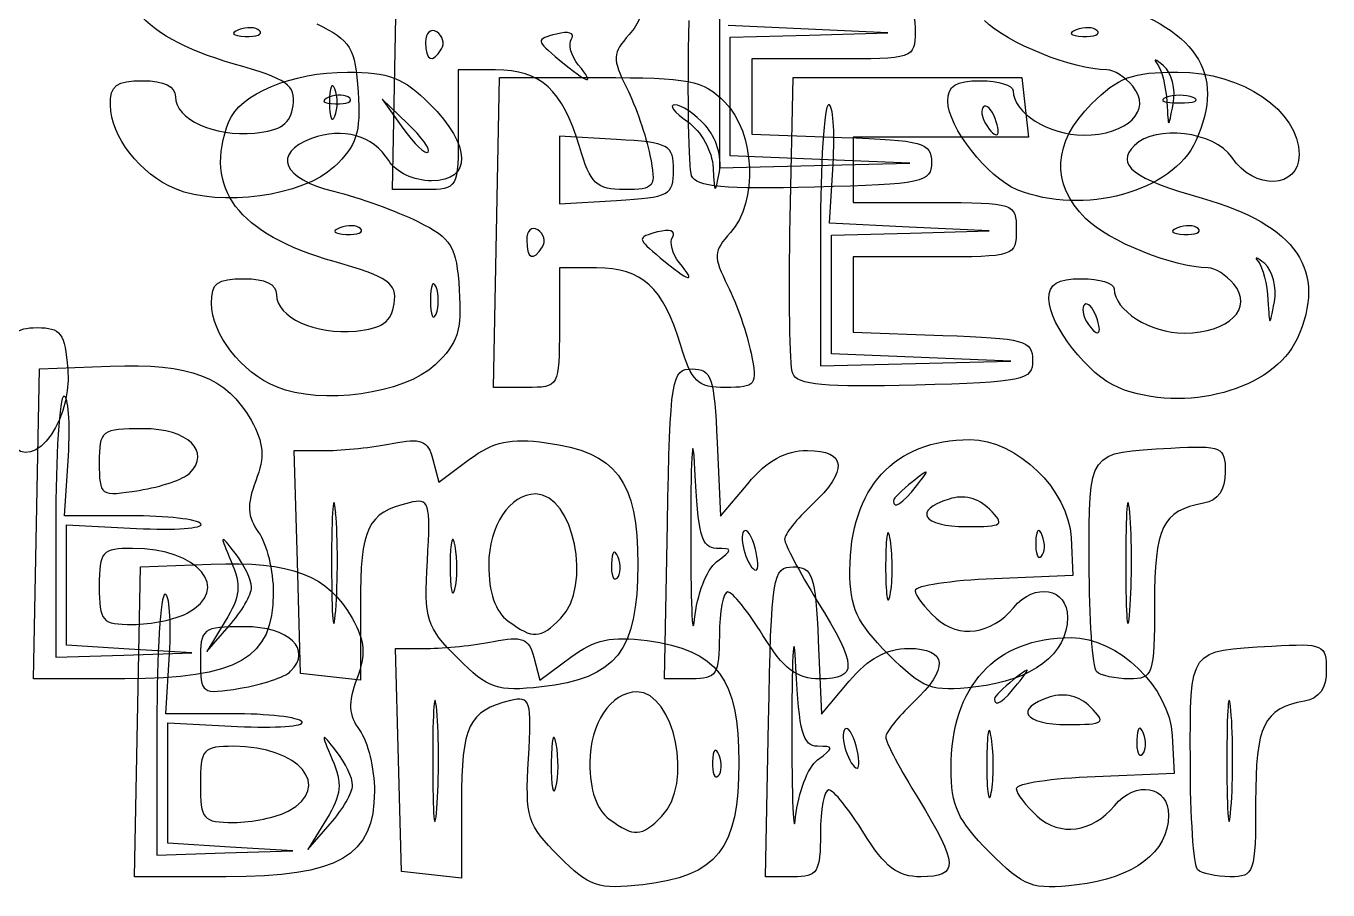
# Model space of a CAD drawing. Extents: x 0.12 to 3.39, y 0.54 to 2.4.
# Drawn here: x 2.4002 to 2.7992, y 1.8773 to 2.1421 of the extents above; entities that cross this region are included whole.
import ezdxf

# ---------------------------------------------------------------- set-up
doc = ezdxf.new("R2010")
doc.units = 0
doc.layers.get('0').update_dxf_attribs({"linetype": 'CONTINUOUS'})

msp = doc.modelspace()

# ---------------------------------------------------------------- linework, layer by layer
at = {"color": 7}
for p, q in [((2.513419, 2.13953), (2.514343, 2.18703)), ((2.639877, 2.141178), (2.615411, 2.142334)), ((2.471774, 2.140711), (2.471774, 2.140711)), ((2.512494, 2.09203), (2.513418, 2.13953)), ((2.513418, 2.13953), (2.513419, 2.13953)), ((2.612677, 2.138697), (2.612677, 2.098697)), ((2.61601, 2.138697), (2.640177, 2.139359)), ((2.61601, 2.120498), (2.61601, 2.138697)), ((2.664343, 2.140021), (2.639877, 2.141178)), ((2.640177, 2.139359), (2.664343, 2.140021)), ((2.728441, 2.140711), (2.728441, 2.140711)), ((2.527534, 2.135133), (2.527534, 2.135133)), ((2.569465, 2.130218), (2.569465, 2.130218)), ((2.647676, 2.13203), (2.622676, 2.13203)), ((2.622676, 2.13203), (2.622676, 2.120498)), ((2.544105, 2.128697), (2.532677, 2.128697)), ((2.532677, 2.128697), (2.532677, 2.110364)), ((2.544395, 2.078851), (2.545319, 2.126351)), ((2.545319, 2.126351), (2.576068, 2.126351)), ((2.634382, 2.083194), (2.63532, 2.126351)), ((2.63532, 2.126351), (2.670319, 2.126351)), ((2.670319, 2.126351), (2.705319, 2.126351)), ((2.705319, 2.126351), (2.706374, 2.117185)), ((2.748798, 2.129981), (2.748798, 2.129981)), ((2.494884, 2.122864), (2.494884, 2.122864)), ((2.499417, 2.120032), (2.499417, 2.120032)), ((2.517154, 2.112277), (2.509359, 2.119685)), ((2.509359, 2.119685), (2.515673, 2.110845)), ((2.61601, 2.1023), (2.61601, 2.120498)), ((2.622676, 2.120498), (2.622676, 2.108967)), ((2.75782, 2.120226), (2.75782, 2.120226)), ((2.706374, 2.117185), (2.707428, 2.108018)), ((2.517154, 2.112277), (2.517154, 2.112277)), ((2.608404, 2.111626), (2.608404, 2.111626)), ((2.697161, 2.113841), (2.69716, 2.113841)), ((2.581153, 2.107359), (2.563653, 2.108367)), ((2.563653, 2.108367), (2.563653, 2.098018)), ((2.622676, 2.108967), (2.650176, 2.107999)), ((2.68054, 2.108018), (2.653652, 2.108018)), ((2.653652, 2.108018), (2.653652, 2.098018)), ((2.707428, 2.108018), (2.68054, 2.108018)), ((2.64351, 2.101177), (2.61601, 2.1023)), ((2.612677, 2.098697), (2.641843, 2.099376)), ((2.641843, 2.099376), (2.67101, 2.100055)), ((2.67101, 2.100055), (2.64351, 2.101178)), ((2.64351, 2.101178), (2.64351, 2.101177)), ((2.646387, 2.081656), (2.64752, 2.099841)), ((2.563653, 2.098018), (2.563653, 2.08767)), ((2.598653, 2.098018), (2.598653, 2.098018)), ((2.604177, 2.09626), (2.604178, 2.09626)), ((2.653652, 2.098018), (2.653652, 2.088018)), ((2.44601, 2.092209), (2.44601, 2.092209)), ((2.522585, 2.09203), (2.512494, 2.09203)), ((2.70397, 2.091965), (2.70397, 2.091964)), ((2.563653, 2.08767), (2.581153, 2.088677)), ((2.653652, 2.088018), (2.678652, 2.088018)), ((2.50275, 2.080032), (2.50275, 2.080032)), ((2.54347, 2.031351), (2.544394, 2.078851)), ((2.544394, 2.078851), (2.544395, 2.078851)), ((2.670853, 2.080499), (2.646387, 2.081656)), ((2.646986, 2.078018), (2.671153, 2.07868)), ((2.69532, 2.079343), (2.670853, 2.080499)), ((2.671153, 2.07868), (2.69532, 2.079343)), ((2.759417, 2.080032), (2.759417, 2.080032)), ((2.558511, 2.074454), (2.558511, 2.074454)), ((2.643653, 2.078018), (2.643653, 2.038018)), ((2.646986, 2.05982), (2.646986, 2.078018)), ((2.678652, 2.071351), (2.653652, 2.071351)), ((2.653652, 2.071351), (2.653652, 2.05982)), ((2.575081, 2.068018), (2.563653, 2.068018)), ((2.563653, 2.068018), (2.563653, 2.049685)), ((2.600441, 2.069539), (2.600441, 2.069539)), ((2.779774, 2.069302), (2.779774, 2.069302)), ((2.525861, 2.062185), (2.525861, 2.062185)), ((2.646986, 2.041621), (2.646986, 2.05982)), ((2.653652, 2.05982), (2.653652, 2.048288)), ((2.728137, 2.053162), (2.728137, 2.053162)), ((2.653652, 2.048288), (2.681152, 2.04732)), ((2.643653, 2.038018), (2.67282, 2.038697)), ((2.674486, 2.040498), (2.646986, 2.041621)), ((2.67282, 2.038697), (2.701986, 2.039375)), ((2.701986, 2.039375), (2.674486, 2.040498)), ((2.674486, 2.040498), (2.674486, 2.040498)), ((2.403419, 1.989531), (2.404343, 2.037031)), ((2.404343, 2.037031), (2.42601, 2.037888)), ((2.635153, 2.035581), (2.635154, 2.035581)), ((2.476986, 2.031529), (2.476986, 2.031529)), ((2.553561, 2.031351), (2.54347, 2.031351)), ((2.734947, 2.031285), (2.734947, 2.031285)), ((2.483393, 1.977863), (2.482443, 2.01203)), ((2.482443, 2.01203), (2.492143, 2.01203)), ((2.611997, 2.014458), (2.612985, 1.991885)), ((2.41206, 1.992031), (2.413202, 2.010369)), ((2.524884, 2.009309), (2.526705, 2.002345)), ((2.526705, 2.002345), (2.536142, 2.009322)), ((2.450332, 2.005019), (2.450331, 2.005019)), ((2.612985, 1.991885), (2.621461, 2.001958)), ((2.673102, 2.001197), (2.673102, 2.001197)), ((2.432171, 1.992031), (2.41206, 1.992031)), ((2.495109, 1.992965), (2.495112, 1.992965)), ((2.69543, 1.99404), (2.69543, 1.99404)), ((2.738442, 1.992965), (2.738446, 1.992965)), ((2.402493, 1.94203), (2.403418, 1.98953)), ((2.403418, 1.98953), (2.403419, 1.989531)), ((2.409343, 1.988697), (2.409343, 1.948697)), ((2.412677, 1.970815), (2.412677, 1.989266)), ((2.412677, 1.989266), (2.434036, 1.988148)), ((2.595827, 1.942031), (2.596751, 1.989531)), ((2.596751, 1.989531), (2.596752, 1.989531)), ((2.5317, 1.982825), (2.531701, 1.982825)), ((2.665068, 1.984485), (2.665069, 1.984485)), ((2.711621, 1.985989), (2.711621, 1.985989)), ((2.720433, 1.98532), (2.72101, 1.973697)), ((2.581621, 1.979322), (2.58162, 1.979322)), ((2.623608, 1.982163), (2.623608, 1.982163)), ((2.434395, 1.928851), (2.435319, 1.976351)), ((2.435319, 1.976351), (2.456986, 1.97721)), ((2.484343, 1.943697), (2.483393, 1.977863)), ((2.611819, 1.977864), (2.611817, 1.977864)), ((2.412677, 1.952363), (2.412677, 1.970815)), ((2.72101, 1.973697), (2.696844, 1.972718)), ((2.469343, 1.970096), (2.469343, 1.970096)), ((2.502677, 1.964734), (2.502677, 1.941588)), ((2.449563, 1.962148), (2.449563, 1.962148)), ((2.461285, 1.959667), (2.455614, 1.950364)), ((2.564105, 1.960602), (2.564105, 1.960602)), ((2.455614, 1.950364), (2.462479, 1.958233)), ((2.431843, 1.951161), (2.412677, 1.952363)), ((2.431843, 1.95116), (2.431843, 1.951161)), ((2.45101, 1.949957), (2.431843, 1.95116)), ((2.51437, 1.917185), (2.51342, 1.951352)), ((2.51342, 1.951352), (2.52312, 1.951352)), ((2.642974, 1.953779), (2.643961, 1.931206)), ((2.409343, 1.948697), (2.430177, 1.949327)), ((2.430177, 1.949327), (2.45101, 1.949957)), ((2.443036, 1.931351), (2.444178, 1.949689)), ((2.532542, 1.948319), (2.532542, 1.94832)), ((2.55586, 1.948631), (2.557681, 1.941666)), ((2.557681, 1.941666), (2.567119, 1.948643)), ((2.664434, 1.949608), (2.664433, 1.949607)), ((2.481308, 1.94434), (2.481308, 1.94434)), ((2.49351, 1.942642), (2.484343, 1.943697)), ((2.728232, 1.944253), (2.728232, 1.944253)), ((2.430469, 1.94203), (2.402493, 1.94203)), ((2.502677, 1.941588), (2.49351, 1.942642)), ((2.604252, 1.942031), (2.595827, 1.942031)), ((2.643961, 1.931206), (2.652437, 1.941279)), ((2.704078, 1.940518), (2.704078, 1.940518)), ((2.463148, 1.931351), (2.443036, 1.931351)), ((2.526085, 1.932285), (2.526089, 1.932285)), ((2.726406, 1.933361), (2.726406, 1.933361)), ((2.769418, 1.932285), (2.769422, 1.932285)), ((2.43347, 1.881352), (2.434394, 1.928852)), ((2.434394, 1.928852), (2.434395, 1.928851)), ((2.44032, 1.928018), (2.44032, 1.888018)), ((2.443653, 1.910136), (2.443653, 1.928587)), ((2.443653, 1.928587), (2.465012, 1.927469)), ((2.626803, 1.881351), (2.627727, 1.928851)), ((2.627727, 1.928851), (2.627728, 1.928851)), ((2.696044, 1.923806), (2.696045, 1.923806)), ((2.742597, 1.92531), (2.742597, 1.92531)), ((2.751409, 1.924641), (2.751987, 1.913018)), ((2.562677, 1.922146), (2.562677, 1.922146)), ((2.654584, 1.921484), (2.654584, 1.921484)), ((2.51532, 1.883018), (2.51437, 1.917185)), ((2.612597, 1.918643), (2.612597, 1.918643)), ((2.642795, 1.917185), (2.642793, 1.917185)), ((2.751987, 1.913018), (2.72782, 1.912039)), ((2.443653, 1.891684), (2.443653, 1.910136)), ((2.50032, 1.909417), (2.50032, 1.909417)), ((2.533653, 1.904055), (2.533653, 1.880909)), ((2.480539, 1.901469), (2.480539, 1.901469)), ((2.492261, 1.898988), (2.486591, 1.889685)), ((2.595081, 1.899923), (2.595081, 1.899923)), ((2.486591, 1.889685), (2.493455, 1.897554)), ((2.46282, 1.890481), (2.443653, 1.891684)), ((2.44032, 1.888018), (2.461153, 1.888648)), ((2.461153, 1.888648), (2.481986, 1.889279)), ((2.481986, 1.889279), (2.46282, 1.890481)), ((2.46282, 1.890481), (2.46282, 1.890481)), ((2.563518, 1.88764), (2.563518, 1.88764)), ((2.69541, 1.888928), (2.69541, 1.888928)), ((2.524486, 1.881963), (2.51532, 1.883018)), ((2.759208, 1.883574), (2.759208, 1.883574)), ((2.461445, 1.881352), (2.43347, 1.881352)), ((2.533653, 1.880909), (2.524486, 1.881963)), ((2.635228, 1.881351), (2.626803, 1.881351))]:
    msp.add_line(p, q, dxfattribs=at)
for points in [[(2.583349, 2.179513), (2.59267, 2.170183), (2.593591, 2.148916), (2.585082, 2.139513)], [(2.615177, 2.178701), (2.613802, 2.178699), (2.612677, 2.160697), (2.612677, 2.138697)], [(2.463722, 2.130587), (2.434017, 2.139067), (2.423532, 2.153009), (2.431414, 2.173548)], [(2.647676, 2.148697), (2.67212, 2.148697), (2.672676, 2.148511), (2.672676, 2.140364)], [(2.729585, 2.15003), (2.758633, 2.141879), (2.768177, 2.127751), (2.758694, 2.106938)], [(2.489343, 2.142859), (2.499792, 2.137639), (2.501113, 2.135453), (2.501997, 2.121922)], [(2.604178, 2.09626), (2.603237, 2.098711), (2.60289, 2.120137), (2.603406, 2.143873)], [(2.731435, 2.128716), (2.720924, 2.128771), (2.700914, 2.136824), (2.693918, 2.14382)], [(2.465385, 2.140975), (2.462726, 2.13991), (2.463516, 2.139121), (2.467399, 2.138961)], [(2.471774, 2.140711), (2.470666, 2.141819), (2.467791, 2.141937), (2.465385, 2.140975)], [(2.467399, 2.138961), (2.470913, 2.138816), (2.472882, 2.139604), (2.471774, 2.140711)], [(2.526064, 2.14033), (2.524201, 2.141482), (2.522677, 2.140086), (2.522677, 2.137227)], [(2.527534, 2.135133), (2.528589, 2.13684), (2.527928, 2.139179), (2.526064, 2.14033)], [(2.562765, 2.139686), (2.556371, 2.138014), (2.556396, 2.137781), (2.563594, 2.131774)], [(2.567394, 2.13824), (2.568494, 2.14002), (2.566467, 2.140654), (2.562765, 2.139686)], [(2.569465, 2.130218), (2.567249, 2.132887), (2.566317, 2.136497), (2.567394, 2.13824)], [(2.585082, 2.139513), (2.579837, 2.133718), (2.579765, 2.132208), (2.5843, 2.123118)], [(2.672676, 2.140364), (2.672676, 2.132216), (2.67212, 2.13203), (2.647676, 2.13203)], [(2.722052, 2.140975), (2.719393, 2.13991), (2.720182, 2.139121), (2.724066, 2.138961)], [(2.728441, 2.140711), (2.727333, 2.141819), (2.724458, 2.141937), (2.722052, 2.140975)], [(2.724066, 2.138961), (2.727579, 2.138816), (2.729548, 2.139604), (2.728441, 2.140711)], [(2.522677, 2.137227), (2.522677, 2.131372), (2.524677, 2.13051), (2.527534, 2.135133)], [(2.482055, 2.117709), (2.482959, 2.124064), (2.480485, 2.125801), (2.463722, 2.130587)], [(2.563594, 2.131774), (2.572574, 2.124281), (2.574905, 2.123663), (2.569465, 2.130218)], [(2.748798, 2.129981), (2.746348, 2.132051), (2.745468, 2.132309), (2.746843, 2.130554)], [(2.746843, 2.130554), (2.748218, 2.1288), (2.749548, 2.123539), (2.749797, 2.118864)], [(2.46239, 2.112869), (2.465615, 2.121271), (2.481804, 2.128018), (2.498744, 2.128018)], [(2.498744, 2.128018), (2.511345, 2.128018), (2.515948, 2.126236), (2.523909, 2.118275)], [(2.569781, 2.105215), (2.564558, 2.122651), (2.557947, 2.128697), (2.544105, 2.128697)], [(2.576068, 2.126351), (2.603534, 2.126351), (2.607619, 2.125549), (2.614326, 2.118835)], [(2.72673, 2.118275), (2.734901, 2.126446), (2.739163, 2.128018), (2.753141, 2.128018)], [(2.739343, 2.123697), (2.737061, 2.126447), (2.733502, 2.128706), (2.731435, 2.128716)], [(2.751752, 2.118291), (2.752577, 2.12265), (2.751247, 2.127911), (2.748798, 2.129981)], [(2.753141, 2.128018), (2.772894, 2.128018), (2.79032, 2.116162), (2.79032, 2.102722)], [(2.426084, 2.117864), (2.426029, 2.123992), (2.42784, 2.125364), (2.43601, 2.125364)], [(2.43601, 2.125364), (2.44257, 2.125364), (2.44601, 2.123684), (2.44601, 2.120481)], [(2.494884, 2.122864), (2.49396, 2.125156), (2.493203, 2.123281), (2.493203, 2.118697)], [(2.494884, 2.114531), (2.495809, 2.116822), (2.495809, 2.120572), (2.494884, 2.122864)], [(2.5843, 2.123118), (2.587047, 2.117612), (2.590243, 2.108364), (2.591402, 2.102568)], [(2.682677, 2.119147), (2.682677, 2.123833), (2.68514, 2.125364), (2.692677, 2.125364)], [(2.692677, 2.125364), (2.698177, 2.125364), (2.702677, 2.123971), (2.702677, 2.122269)], [(2.702677, 2.122269), (2.702677, 2.115639), (2.713672, 2.108697), (2.724173, 2.108697)], [(2.724173, 2.108697), (2.737789, 2.108697), (2.74548, 2.116303), (2.739343, 2.123697)], [(2.44601, 2.120481), (2.44601, 2.113536), (2.457821, 2.108121), (2.470331, 2.109331)], [(2.493028, 2.120295), (2.490369, 2.119231), (2.491159, 2.118441), (2.495042, 2.118281)], [(2.499417, 2.120032), (2.498309, 2.12114), (2.495434, 2.121258), (2.493028, 2.120295)], [(2.493203, 2.118697), (2.493203, 2.114114), (2.49396, 2.112239), (2.494884, 2.114531)], [(2.501997, 2.121922), (2.502817, 2.109368), (2.501567, 2.105483), (2.494605, 2.098943)], [(2.495042, 2.118281), (2.498556, 2.118136), (2.500524, 2.118924), (2.499417, 2.120032)], [(2.523909, 2.118275), (2.536747, 2.105437), (2.536996, 2.094685), (2.524455, 2.094685)], [(2.614326, 2.118835), (2.623646, 2.109504), (2.624567, 2.088237), (2.616058, 2.078834)], [(2.70397, 2.091964), (2.694849, 2.09565), (2.682677, 2.111188), (2.682677, 2.119147)], [(2.69716, 2.113841), (2.696075, 2.11667), (2.694472, 2.11827), (2.693598, 2.117396)], [(2.724894, 2.083141), (2.714153, 2.093881), (2.714805, 2.10635), (2.72673, 2.118275)], [(2.749486, 2.120226), (2.747195, 2.119301), (2.74907, 2.118544), (2.753653, 2.118544)], [(2.75782, 2.120226), (2.755528, 2.12115), (2.751778, 2.12115), (2.749486, 2.120226)], [(2.749797, 2.118864), (2.750246, 2.110451), (2.750266, 2.110445), (2.751752, 2.118291)], [(2.753653, 2.118544), (2.758236, 2.118544), (2.760111, 2.119301), (2.75782, 2.120226)], [(2.44601, 2.092209), (2.435249, 2.096665), (2.426178, 2.108344), (2.426084, 2.117864)], [(2.470331, 2.109331), (2.478403, 2.110112), (2.481265, 2.112157), (2.482055, 2.117709)], [(2.599061, 2.118018), (2.597104, 2.118018), (2.598837, 2.115683), (2.602911, 2.112829)], [(2.608404, 2.111626), (2.605223, 2.115142), (2.601018, 2.118018), (2.599061, 2.118018)], [(2.646153, 2.118023), (2.644778, 2.11802), (2.643653, 2.100018), (2.643653, 2.078018)], [(2.64752, 2.099841), (2.648143, 2.109844), (2.647527, 2.118025), (2.646153, 2.118023)], [(2.693598, 2.117396), (2.692724, 2.116523), (2.692998, 2.114208), (2.694207, 2.112252)], [(2.494698, 2.069908), (2.464993, 2.078388), (2.454509, 2.092329), (2.46239, 2.112869)], [(2.511378, 2.100896), (2.506568, 2.108598), (2.497378, 2.11121), (2.487695, 2.107628)], [(2.515673, 2.110845), (2.519145, 2.105982), (2.522653, 2.102649), (2.523468, 2.103437)], [(2.523468, 2.103437), (2.524282, 2.104225), (2.521441, 2.108203), (2.517154, 2.112277)], [(2.532677, 2.110364), (2.532677, 2.092179), (2.532599, 2.09203), (2.522585, 2.09203)], [(2.602911, 2.112829), (2.607136, 2.10987), (2.610515, 2.103782), (2.610774, 2.098662)], [(2.612708, 2.09746), (2.613566, 2.101964), (2.611755, 2.107923), (2.608404, 2.111626)], [(2.694207, 2.112252), (2.697493, 2.106934), (2.699415, 2.107967), (2.697161, 2.113841)], [(2.769671, 2.101907), (2.764445, 2.109777), (2.746284, 2.111983), (2.739832, 2.105531)], [(2.487695, 2.107628), (2.475563, 2.10314), (2.47886, 2.095299), (2.494486, 2.091475)], [(2.598653, 2.098018), (2.598653, 2.105721), (2.597329, 2.106428), (2.581153, 2.107359)], [(2.650176, 2.107999), (2.675131, 2.10712), (2.677676, 2.106414), (2.677676, 2.100364)], [(2.758694, 2.106938), (2.751564, 2.091288), (2.724186, 2.083797), (2.70397, 2.091965)], [(2.58362, 2.09203), (2.57499, 2.09203), (2.573229, 2.093708), (2.569781, 2.105215)], [(2.591402, 2.102568), (2.593389, 2.092634), (2.592943, 2.09203), (2.58362, 2.09203)], [(2.739832, 2.105531), (2.733903, 2.099601), (2.739446, 2.095275), (2.760562, 2.08935)], [(2.79032, 2.102722), (2.79032, 2.092144), (2.776515, 2.0916), (2.769671, 2.101907)], [(2.494605, 2.098943), (2.485083, 2.089997), (2.459808, 2.086495), (2.44601, 2.092209)], [(2.524455, 2.094685), (2.519092, 2.094685), (2.51364, 2.097274), (2.511378, 2.100896)], [(2.610774, 2.098662), (2.61119, 2.090413), (2.611348, 2.090315), (2.612708, 2.09746)], [(2.677676, 2.100364), (2.677676, 2.094169), (2.675138, 2.09363), (2.641782, 2.092751)], [(2.581153, 2.088677), (2.597329, 2.089609), (2.598653, 2.090315), (2.598653, 2.098018)], [(2.641782, 2.092751), (2.614219, 2.092024), (2.60549, 2.092839), (2.604177, 2.09626)], [(2.494486, 2.091475), (2.502278, 2.089569), (2.513903, 2.085386), (2.52032, 2.08218)], [(2.678652, 2.088018), (2.703097, 2.088018), (2.703652, 2.087833), (2.703652, 2.079685)], [(2.760562, 2.08935), (2.789609, 2.0812), (2.799154, 2.067071), (2.789671, 2.046258)], [(2.635154, 2.035581), (2.634213, 2.038032), (2.633866, 2.059458), (2.634382, 2.083194)], [(2.762411, 2.068037), (2.7519, 2.068089), (2.73189, 2.076144), (2.724894, 2.083141)], [(2.496361, 2.080295), (2.493702, 2.079231), (2.494492, 2.078441), (2.498375, 2.078281)], [(2.50275, 2.080032), (2.501642, 2.08114), (2.498767, 2.081258), (2.496361, 2.080295)], [(2.498375, 2.078281), (2.501889, 2.078136), (2.503858, 2.078924), (2.50275, 2.080032)], [(2.52032, 2.08218), (2.530768, 2.07696), (2.532089, 2.074774), (2.532973, 2.061243)], [(2.557041, 2.079651), (2.555177, 2.080803), (2.553653, 2.079407), (2.553653, 2.076548)], [(2.558511, 2.074454), (2.559565, 2.076161), (2.558904, 2.0785), (2.557041, 2.079651)], [(2.593741, 2.079007), (2.587348, 2.077335), (2.587372, 2.077102), (2.59457, 2.071095)], [(2.598371, 2.077561), (2.599471, 2.079341), (2.597443, 2.079975), (2.593741, 2.079007)], [(2.616058, 2.078834), (2.610814, 2.07304), (2.610742, 2.071529), (2.615276, 2.062439)], [(2.703652, 2.079685), (2.703652, 2.071537), (2.703097, 2.071351), (2.678652, 2.071351)], [(2.753028, 2.080295), (2.750369, 2.079231), (2.751159, 2.078441), (2.755042, 2.078281)], [(2.759417, 2.080032), (2.758309, 2.08114), (2.755434, 2.081258), (2.753028, 2.080295)], [(2.755042, 2.078281), (2.758556, 2.078136), (2.760524, 2.078924), (2.759417, 2.080032)], [(2.553653, 2.076548), (2.553653, 2.070693), (2.555653, 2.069831), (2.558511, 2.074454)], [(2.600441, 2.069539), (2.598225, 2.072208), (2.597294, 2.075819), (2.598371, 2.077561)], [(2.59457, 2.071095), (2.60355, 2.063602), (2.605881, 2.062984), (2.600441, 2.069539)], [(2.779774, 2.069302), (2.777324, 2.071372), (2.776445, 2.07163), (2.77782, 2.069875)], [(2.513031, 2.05703), (2.513936, 2.063385), (2.511462, 2.065122), (2.494698, 2.069908)], [(2.600757, 2.044536), (2.595534, 2.061972), (2.588923, 2.068018), (2.575081, 2.068018)], [(2.77032, 2.063018), (2.768037, 2.065768), (2.764479, 2.068026), (2.762411, 2.068037)], [(2.77782, 2.069875), (2.779195, 2.06812), (2.780524, 2.06286), (2.780774, 2.058185)], [(2.782728, 2.057611), (2.783553, 2.061971), (2.782223, 2.067232), (2.779774, 2.069302)], [(2.45706, 2.057185), (2.457005, 2.063312), (2.458816, 2.064685), (2.466986, 2.064685)], [(2.466986, 2.064685), (2.473546, 2.064685), (2.476986, 2.063005), (2.476986, 2.059802)], [(2.525861, 2.062185), (2.524936, 2.064476), (2.524179, 2.062601), (2.524179, 2.058018)], [(2.615276, 2.062439), (2.618023, 2.056933), (2.621219, 2.047685), (2.622378, 2.04189)], [(2.713653, 2.058468), (2.713653, 2.063153), (2.716116, 2.064685), (2.723653, 2.064685)], [(2.723653, 2.064685), (2.729153, 2.064685), (2.733653, 2.063292), (2.733653, 2.06159)], [(2.75515, 2.048018), (2.768765, 2.048018), (2.776456, 2.055624), (2.77032, 2.063018)], [(2.476986, 2.059802), (2.476986, 2.052857), (2.488797, 2.047442), (2.501307, 2.048652)], [(2.532973, 2.061243), (2.533793, 2.048689), (2.532543, 2.044804), (2.525582, 2.038264)], [(2.525861, 2.053851), (2.526785, 2.056143), (2.526785, 2.059893), (2.525861, 2.062185)], [(2.734947, 2.031285), (2.725825, 2.03497), (2.713653, 2.050509), (2.713653, 2.058468)], [(2.733653, 2.06159), (2.733653, 2.05496), (2.744648, 2.048018), (2.75515, 2.048018)], [(2.476986, 2.031529), (2.466225, 2.035986), (2.457154, 2.047665), (2.45706, 2.057185)], [(2.501307, 2.048652), (2.509379, 2.049433), (2.512241, 2.051478), (2.513031, 2.05703)], [(2.524179, 2.058018), (2.524179, 2.053435), (2.524936, 2.05156), (2.525861, 2.053851)], [(2.724574, 2.056717), (2.723701, 2.055843), (2.723974, 2.053529), (2.725183, 2.051573)], [(2.728137, 2.053162), (2.727051, 2.055991), (2.725448, 2.057591), (2.724574, 2.056717)], [(2.780774, 2.058185), (2.781222, 2.049771), (2.781242, 2.049766), (2.782728, 2.057611)], [(2.725183, 2.051573), (2.72847, 2.046255), (2.730391, 2.047288), (2.728137, 2.053162)], [(2.394264, 2.040518), (2.395101, 2.047792), (2.39704, 2.049685), (2.403653, 2.049685)], [(2.403653, 2.049685), (2.410915, 2.049685), (2.412121, 2.048037), (2.41304, 2.036858)], [(2.563653, 2.049685), (2.563653, 2.0315), (2.563575, 2.031351), (2.553561, 2.031351)], [(2.681152, 2.04732), (2.706107, 2.046441), (2.708652, 2.045735), (2.708652, 2.039685)], [(2.614597, 2.031351), (2.605966, 2.031351), (2.604205, 2.033029), (2.600757, 2.044536)], [(2.789671, 2.046258), (2.78254, 2.030608), (2.755162, 2.023117), (2.734947, 2.031285)], [(2.42601, 2.037888), (2.450577, 2.038862), (2.461725, 2.034573), (2.469188, 2.021276)], [(2.622378, 2.04189), (2.624365, 2.031955), (2.623919, 2.031351), (2.614597, 2.031351)], [(2.708652, 2.039685), (2.708652, 2.033489), (2.706114, 2.032951), (2.672758, 2.032071)], [(2.41304, 2.036858), (2.414493, 2.019174), (2.40002, 2.002899), (2.394842, 2.016394)], [(2.525582, 2.038264), (2.516059, 2.029318), (2.490784, 2.025815), (2.476986, 2.031529)], [(2.596752, 1.989531), (2.597627, 2.0345), (2.598032, 2.037031), (2.604343, 2.037031)], [(2.604343, 2.037031), (2.610257, 2.037031), (2.611122, 2.034479), (2.611997, 2.014458)], [(2.672758, 2.032071), (2.645195, 2.031344), (2.636466, 2.032159), (2.635153, 2.035581)], [(2.411843, 2.028702), (2.410468, 2.028699), (2.409343, 2.010697), (2.409343, 1.988697)], [(2.413202, 2.010369), (2.413829, 2.020454), (2.413213, 2.028704), (2.411843, 2.028702)], [(2.436115, 2.018697), (2.423281, 2.018697), (2.422677, 2.018228), (2.422677, 2.008261)], [(2.450331, 2.005019), (2.457069, 2.011756), (2.449854, 2.018697), (2.436115, 2.018697)], [(2.469188, 2.021276), (2.473146, 2.014225), (2.473453, 2.010216), (2.470612, 2.002689)], [(2.605154, 2.006197), (2.604521, 2.019489), (2.603957, 2.011614), (2.603901, 1.988697)], [(2.512453, 2.014152), (2.521362, 2.015934), (2.523355, 2.015158), (2.524884, 2.009309)], [(2.536142, 2.009322), (2.543547, 2.014797), (2.548602, 2.015894), (2.559617, 2.014416)], [(2.652677, 1.975196), (2.652677, 2.00049), (2.666292, 2.015364), (2.689448, 2.015364)], [(2.689448, 2.015364), (2.703833, 2.015364), (2.719705, 1.999975), (2.720433, 1.98532)], [(2.492143, 2.01203), (2.497478, 2.01203), (2.506618, 2.012985), (2.512453, 2.014152)], [(2.559617, 2.014416), (2.581176, 2.011524), (2.587677, 2.002863), (2.587677, 1.97703)], [(2.621461, 2.001958), (2.627317, 2.008918), (2.632934, 2.012031), (2.63964, 2.012031)], [(2.63964, 2.012031), (2.651684, 2.012031), (2.65219, 2.005867), (2.64101, 1.995364)], [(2.72601, 1.977691), (2.72601, 2.012389), (2.725214, 2.011273), (2.75101, 2.012746)], [(2.75101, 2.012746), (2.766796, 2.013647), (2.767677, 2.013259), (2.767677, 2.00541)], [(2.422677, 2.008261), (2.422677, 1.998107), (2.423007, 1.997879), (2.434889, 1.999807)], [(2.673102, 2.001197), (2.677248, 2.006484), (2.67713, 2.006602), (2.671843, 2.002456)], [(2.434889, 1.999807), (2.441606, 2.000897), (2.448555, 2.003242), (2.450332, 2.005019)], [(2.470612, 2.002689), (2.467825, 1.995304), (2.468029, 1.99167), (2.4715, 1.986924)], [(2.611795, 1.982031), (2.607306, 1.982031), (2.606094, 1.986443), (2.605154, 2.006197)], [(2.767677, 2.00541), (2.767677, 1.999757), (2.765557, 1.996728), (2.76101, 1.995884)], [(2.495112, 1.992965), (2.494414, 2.000701), (2.49385, 1.993531), (2.49386, 1.977031)], [(2.556409, 1.998697), (2.548512, 1.998697), (2.54201, 1.988914), (2.54201, 1.977031)], [(2.564105, 1.960602), (2.573805, 1.970301), (2.568068, 1.998697), (2.556409, 1.998697)], [(2.671843, 2.002456), (2.668635, 1.99994), (2.66601, 1.997315), (2.66601, 1.996623)], [(2.66601, 1.996623), (2.66601, 1.993879), (2.668747, 1.995645), (2.673102, 2.001197)], [(2.69543, 1.99404), (2.692019, 1.997451), (2.687543, 1.998575), (2.683049, 1.997149)], [(2.738446, 1.992965), (2.737747, 2.000701), (2.737183, 1.993531), (2.737193, 1.977031)], [(2.517677, 1.996027), (2.504789, 1.992884), (2.502677, 1.988477), (2.502677, 1.964734)], [(2.523216, 1.978213), (2.524261, 1.996237), (2.523858, 1.997535), (2.517677, 1.996027)], [(2.64101, 1.995364), (2.636427, 1.991058), (2.632677, 1.986319), (2.632677, 1.984833)], [(2.683049, 1.997149), (2.671812, 1.993582), (2.6749, 1.988697), (2.688391, 1.988697)], [(2.76101, 1.995884), (2.748416, 1.993546), (2.74601, 1.988585), (2.74601, 1.964956)], [(2.453839, 1.989531), (2.452983, 1.990906), (2.443233, 1.992031), (2.432171, 1.992031)], [(2.495131, 1.962965), (2.49582, 1.971728), (2.495812, 1.985228), (2.495109, 1.992965)], [(2.688391, 1.988697), (2.699749, 1.988697), (2.700331, 1.989138), (2.69543, 1.99404)], [(2.738464, 1.962965), (2.739153, 1.971728), (2.739145, 1.985228), (2.738442, 1.992965)], [(2.434036, 1.988148), (2.445783, 1.987534), (2.454694, 1.988155), (2.453839, 1.989531)], [(2.4715, 1.986924), (2.47398, 1.983532), (2.47601, 1.975152), (2.47601, 1.968302)], [(2.531701, 1.982825), (2.530903, 1.986971), (2.530221, 1.984364), (2.530184, 1.977031)], [(2.603901, 1.988697), (2.603846, 1.965781), (2.604373, 1.953031), (2.605076, 1.960364)], [(2.620175, 1.987307), (2.618372, 1.985503), (2.621557, 1.975364), (2.623927, 1.975364)], [(2.623608, 1.982163), (2.62263, 1.985902), (2.621085, 1.988217), (2.620175, 1.987307)], [(2.665069, 1.984485), (2.664302, 1.989552), (2.663655, 1.986197), (2.66363, 1.977031)], [(2.711621, 1.985989), (2.710556, 1.988648), (2.709767, 1.987858), (2.709607, 1.983975)], [(2.464289, 1.98056), (2.459591, 1.986575), (2.459507, 1.986395), (2.463095, 1.978001)], [(2.531634, 1.969492), (2.532468, 1.972679), (2.532498, 1.978679), (2.5317, 1.982825)], [(2.632677, 1.984833), (2.632677, 1.983347), (2.637177, 1.974817), (2.642677, 1.965879)], [(2.665023, 1.967818), (2.665815, 1.971918), (2.665835, 1.979418), (2.665068, 1.984485)], [(2.709607, 1.983975), (2.709462, 1.980461), (2.71025, 1.978492), (2.711358, 1.9796)], [(2.711358, 1.9796), (2.712465, 1.980708), (2.712584, 1.983583), (2.711621, 1.985989)], [(2.432896, 1.982031), (2.423439, 1.982031), (2.422677, 1.981161), (2.422677, 1.970364)], [(2.449563, 1.962148), (2.463441, 1.969575), (2.453, 1.982031), (2.432896, 1.982031)], [(2.469343, 1.970096), (2.469343, 1.972293), (2.467069, 1.977001), (2.464289, 1.98056)], [(2.58162, 1.979322), (2.580556, 1.981981), (2.579766, 1.981192), (2.579607, 1.977308)], [(2.581357, 1.972933), (2.582465, 1.974041), (2.582583, 1.976916), (2.581621, 1.979322)], [(2.611817, 1.977864), (2.616881, 1.981724), (2.61688, 1.982031), (2.611795, 1.982031)], [(2.623927, 1.975364), (2.624729, 1.975364), (2.624586, 1.978423), (2.623608, 1.982163)], [(2.456986, 1.97721), (2.481553, 1.978183), (2.492701, 1.973894), (2.500164, 1.960598)], [(2.463095, 1.978001), (2.466259, 1.9706), (2.465932, 1.967291), (2.461285, 1.959667)], [(2.49386, 1.977031), (2.49387, 1.960531), (2.494442, 1.954201), (2.495131, 1.962965)], [(2.532542, 1.94832), (2.522841, 1.95802), (2.52217, 1.960173), (2.523216, 1.978213)], [(2.530184, 1.977031), (2.530151, 1.969697), (2.5308, 1.966305), (2.531634, 1.969492)], [(2.54201, 1.977031), (2.54201, 1.968445), (2.544018, 1.962627), (2.54798, 1.95973)], [(2.587677, 1.97703), (2.587677, 1.950527), (2.581093, 1.94216), (2.558209, 1.93958)], [(2.579607, 1.977308), (2.579462, 1.973795), (2.58025, 1.971826), (2.581357, 1.972933)], [(2.605076, 1.960364), (2.605778, 1.967697), (2.608812, 1.975572), (2.611819, 1.977864)], [(2.627728, 1.928851), (2.628604, 1.973821), (2.629008, 1.976351), (2.63532, 1.976351)], [(2.63532, 1.976351), (2.641233, 1.976351), (2.642098, 1.9738), (2.642974, 1.953779)], [(2.664433, 1.949607), (2.654758, 1.959283), (2.652677, 1.963812), (2.652677, 1.975196)], [(2.66363, 1.977031), (2.663608, 1.967864), (2.664233, 1.963718), (2.665023, 1.967818)], [(2.728232, 1.944253), (2.72701, 1.945475), (2.72601, 1.960522), (2.72601, 1.977691)], [(2.737193, 1.977031), (2.737203, 1.960531), (2.737775, 1.954201), (2.738464, 1.962965)], [(2.696844, 1.972718), (2.683552, 1.97218), (2.672677, 1.970537), (2.672677, 1.969068)], [(2.702784, 1.963827), (2.709327, 1.971711), (2.719344, 1.969929), (2.719344, 1.960881)], [(2.422677, 1.970364), (2.422677, 1.959568), (2.423439, 1.958697), (2.432896, 1.958697)], [(2.47601, 1.968302), (2.47601, 1.948309), (2.465126, 1.94203), (2.430469, 1.94203)], [(2.44282, 1.968023), (2.441445, 1.96802), (2.44032, 1.950018), (2.44032, 1.928018)], [(2.444178, 1.949689), (2.444806, 1.959775), (2.444189, 1.968025), (2.44282, 1.968023)], [(2.462479, 1.958233), (2.466254, 1.962561), (2.469343, 1.9679), (2.469343, 1.970096)], [(2.615223, 1.968697), (2.613822, 1.968697), (2.612676, 1.962697), (2.612676, 1.955364)], [(2.62601, 1.955364), (2.621478, 1.962697), (2.616623, 1.968697), (2.615223, 1.968697)], [(2.672677, 1.969068), (2.672677, 1.9676), (2.67557, 1.96378), (2.679105, 1.960581)], [(2.642677, 1.965879), (2.655036, 1.945793), (2.65516, 1.942031), (2.643463, 1.942031)], [(2.679105, 1.960581), (2.686074, 1.954274), (2.695984, 1.955633), (2.702784, 1.963827)], [(2.74601, 1.964956), (2.74601, 1.943161), (2.745627, 1.942031), (2.738232, 1.942031)], [(2.432896, 1.958697), (2.438516, 1.958697), (2.446016, 1.96025), (2.449563, 1.962148)], [(2.500164, 1.960598), (2.504122, 1.953546), (2.504429, 1.949537), (2.501588, 1.94201)], [(2.54798, 1.95973), (2.555651, 1.954121), (2.557737, 1.954234), (2.564105, 1.960602)], [(2.63613, 1.945518), (2.635498, 1.95881), (2.634934, 1.950935), (2.634877, 1.928018)], [(2.719344, 1.960881), (2.719344, 1.949666), (2.708589, 1.941503), (2.691236, 1.939547)], [(2.467091, 1.958018), (2.454257, 1.958018), (2.453653, 1.957549), (2.453653, 1.947582)], [(2.481308, 1.94434), (2.488045, 1.951077), (2.48083, 1.958018), (2.467091, 1.958018)], [(2.543429, 1.953473), (2.552338, 1.955255), (2.554331, 1.954479), (2.55586, 1.948631)], [(2.567119, 1.948643), (2.574524, 1.954118), (2.579578, 1.955215), (2.590593, 1.953738)], [(2.612676, 1.955364), (2.612676, 1.943325), (2.611859, 1.942031), (2.604252, 1.942031)], [(2.643463, 1.942031), (2.63631, 1.942031), (2.632408, 1.945012), (2.62601, 1.955364)], [(2.683653, 1.914517), (2.683653, 1.939811), (2.697269, 1.954685), (2.720424, 1.954685)], [(2.720424, 1.954685), (2.73481, 1.954685), (2.750681, 1.939295), (2.751409, 1.924641)], [(2.52312, 1.951352), (2.528455, 1.951352), (2.537594, 1.952306), (2.543429, 1.953473)], [(2.590593, 1.953738), (2.612152, 1.950846), (2.618653, 1.942184), (2.618653, 1.916352)], [(2.652437, 1.941279), (2.658293, 1.948239), (2.663911, 1.951351), (2.670616, 1.951351)], [(2.670616, 1.951351), (2.68266, 1.951351), (2.683167, 1.945188), (2.671986, 1.934685)], [(2.756986, 1.917012), (2.756986, 1.95171), (2.756191, 1.950594), (2.781986, 1.952067)], [(2.781986, 1.952067), (2.797772, 1.952968), (2.798653, 1.95258), (2.798653, 1.94473)], [(2.453653, 1.947582), (2.453653, 1.937428), (2.453983, 1.937199), (2.465865, 1.939128)], [(2.558209, 1.93958), (2.544497, 1.938035), (2.541963, 1.938897), (2.532542, 1.948319)], [(2.691236, 1.939547), (2.677437, 1.937992), (2.675216, 1.938826), (2.664434, 1.949608)], [(2.465865, 1.939128), (2.472582, 1.940218), (2.479531, 1.942563), (2.481308, 1.94434)], [(2.642771, 1.921351), (2.638283, 1.921351), (2.63707, 1.925764), (2.63613, 1.945518)], [(2.704078, 1.940518), (2.708224, 1.945805), (2.708106, 1.945923), (2.70282, 1.941777)], [(2.738232, 1.942031), (2.733954, 1.942031), (2.729454, 1.943031), (2.728232, 1.944253)], [(2.798653, 1.94473), (2.798653, 1.939078), (2.796533, 1.936049), (2.791986, 1.935205)], [(2.501588, 1.94201), (2.498801, 1.934626), (2.499006, 1.930991), (2.502476, 1.926245)], [(2.526089, 1.932285), (2.52539, 1.940022), (2.524826, 1.932851), (2.524836, 1.916351)], [(2.70282, 1.941777), (2.699611, 1.93926), (2.696986, 1.936635), (2.696986, 1.935943)], [(2.696986, 1.935943), (2.696986, 1.9332), (2.699724, 1.934966), (2.704078, 1.940518)], [(2.769422, 1.932285), (2.768723, 1.940022), (2.768159, 1.932851), (2.768169, 1.916351)], [(2.548653, 1.935348), (2.535765, 1.932205), (2.533653, 1.927797), (2.533653, 1.904055)], [(2.554192, 1.917534), (2.555238, 1.935558), (2.554834, 1.936856), (2.548653, 1.935348)], [(2.587385, 1.938018), (2.579488, 1.938018), (2.572986, 1.928234), (2.572986, 1.916351)], [(2.595081, 1.899923), (2.604781, 1.909622), (2.599044, 1.938018), (2.587385, 1.938018)], [(2.714025, 1.936469), (2.702788, 1.932903), (2.705876, 1.928018), (2.719368, 1.928018)], [(2.726406, 1.933361), (2.722995, 1.936772), (2.718519, 1.937896), (2.714025, 1.936469)], [(2.791986, 1.935205), (2.779392, 1.932867), (2.776986, 1.927906), (2.776986, 1.904277)], [(2.484815, 1.928851), (2.48396, 1.930226), (2.474209, 1.931351), (2.463148, 1.931351)], [(2.526107, 1.902285), (2.526796, 1.911049), (2.526788, 1.924549), (2.526085, 1.932285)], [(2.671986, 1.934685), (2.667403, 1.930379), (2.663653, 1.92564), (2.663653, 1.924154)], [(2.719368, 1.928018), (2.730726, 1.928018), (2.731307, 1.928459), (2.726406, 1.933361)], [(2.76944, 1.902285), (2.770129, 1.911049), (2.770122, 1.924549), (2.769418, 1.932285)], [(2.465012, 1.927469), (2.476759, 1.926854), (2.485671, 1.927476), (2.484815, 1.928851)], [(2.634877, 1.928018), (2.634822, 1.905101), (2.63535, 1.892351), (2.636052, 1.899685)], [(2.654584, 1.921484), (2.653606, 1.925223), (2.652061, 1.927538), (2.651151, 1.926627)], [(2.696045, 1.923806), (2.695279, 1.928872), (2.694632, 1.925518), (2.694607, 1.916351)], [(2.742597, 1.92531), (2.741533, 1.927969), (2.740743, 1.927179), (2.740583, 1.923296)], [(2.495265, 1.919881), (2.490567, 1.925896), (2.490483, 1.925716), (2.494072, 1.917321)], [(2.502476, 1.926245), (2.504957, 1.922853), (2.506986, 1.914473), (2.506986, 1.907623)], [(2.562677, 1.922146), (2.561879, 1.926292), (2.561197, 1.923685), (2.56116, 1.916351)], [(2.651151, 1.926627), (2.649348, 1.924824), (2.652533, 1.914685), (2.654903, 1.914685)], [(2.663653, 1.924154), (2.663653, 1.922668), (2.668153, 1.914138), (2.673653, 1.9052)], [(2.696, 1.907139), (2.696791, 1.911239), (2.696811, 1.918739), (2.696044, 1.923806)], [(2.740583, 1.923296), (2.740439, 1.919782), (2.741226, 1.917813), (2.742334, 1.918921)], [(2.742334, 1.918921), (2.743442, 1.920029), (2.74356, 1.922904), (2.742597, 1.92531)], [(2.463872, 1.921351), (2.454415, 1.921351), (2.453653, 1.920481), (2.453653, 1.909685)], [(2.480539, 1.901469), (2.494417, 1.908896), (2.483976, 1.921351), (2.463872, 1.921351)], [(2.50032, 1.909417), (2.50032, 1.911613), (2.498045, 1.916322), (2.495265, 1.919881)], [(2.56261, 1.908813), (2.563444, 1.912), (2.563474, 1.918), (2.562677, 1.922146)], [(2.612597, 1.918643), (2.611532, 1.921302), (2.610743, 1.920512), (2.610583, 1.916629)], [(2.642793, 1.917185), (2.647858, 1.921044), (2.647856, 1.921351), (2.642771, 1.921351)], [(2.654903, 1.914685), (2.655705, 1.914685), (2.655562, 1.917744), (2.654584, 1.921484)], [(2.494072, 1.917321), (2.497235, 1.909921), (2.496908, 1.906612), (2.492261, 1.898988)], [(2.524836, 1.916351), (2.524846, 1.899851), (2.525418, 1.893522), (2.526107, 1.902285)], [(2.563518, 1.88764), (2.553818, 1.897341), (2.553146, 1.899494), (2.554192, 1.917534)], [(2.56116, 1.916351), (2.561127, 1.909018), (2.561776, 1.905626), (2.56261, 1.908813)], [(2.572986, 1.916351), (2.572986, 1.907766), (2.574994, 1.901948), (2.578957, 1.89905)], [(2.618653, 1.916352), (2.618653, 1.889849), (2.612069, 1.881481), (2.589185, 1.878902)], [(2.610583, 1.916629), (2.610438, 1.913115), (2.611226, 1.911147), (2.612333, 1.912254)], [(2.612333, 1.912254), (2.613441, 1.913362), (2.61356, 1.916237), (2.612597, 1.918643)], [(2.636052, 1.899685), (2.636754, 1.907018), (2.639788, 1.914893), (2.642795, 1.917185)], [(2.694607, 1.916351), (2.694584, 1.907185), (2.695209, 1.903039), (2.696, 1.907139)], [(2.759208, 1.883574), (2.757986, 1.884796), (2.756986, 1.899843), (2.756986, 1.917012)], [(2.768169, 1.916351), (2.768179, 1.899851), (2.768752, 1.893522), (2.76944, 1.902285)], [(2.69541, 1.888928), (2.685734, 1.898604), (2.683653, 1.903133), (2.683653, 1.914517)], [(2.72782, 1.912039), (2.714528, 1.9115), (2.703653, 1.909858), (2.703653, 1.908389)], [(2.73376, 1.903147), (2.740303, 1.911031), (2.75032, 1.909249), (2.75032, 1.900201)], [(2.453653, 1.909685), (2.453653, 1.898888), (2.454415, 1.898018), (2.463872, 1.898018)], [(2.506986, 1.907623), (2.506986, 1.88763), (2.496102, 1.881352), (2.461445, 1.881352)], [(2.493455, 1.897554), (2.497231, 1.901882), (2.50032, 1.90722), (2.50032, 1.909417)], [(2.646199, 1.908018), (2.644799, 1.908018), (2.643653, 1.902018), (2.643653, 1.894685)], [(2.656986, 1.894685), (2.652454, 1.902018), (2.6476, 1.908018), (2.646199, 1.908018)], [(2.703653, 1.908389), (2.703653, 1.90692), (2.706546, 1.9031), (2.710081, 1.899901)], [(2.673653, 1.9052), (2.686012, 1.885113), (2.686136, 1.881351), (2.67444, 1.881351)], [(2.710081, 1.899901), (2.71705, 1.893594), (2.72696, 1.894953), (2.73376, 1.903147)], [(2.776986, 1.904277), (2.776986, 1.882482), (2.776603, 1.881351), (2.769208, 1.881351)], [(2.463872, 1.898018), (2.469493, 1.898018), (2.476993, 1.899571), (2.480539, 1.901469)], [(2.578957, 1.89905), (2.586627, 1.893442), (2.588713, 1.893555), (2.595081, 1.899923)], [(2.75032, 1.900201), (2.75032, 1.888987), (2.739565, 1.880823), (2.722212, 1.878867)], [(2.643653, 1.894685), (2.643653, 1.882646), (2.642835, 1.881351), (2.635228, 1.881351)], [(2.67444, 1.881351), (2.667287, 1.881351), (2.663384, 1.884333), (2.656986, 1.894685)], [(2.589185, 1.878902), (2.575473, 1.877356), (2.572939, 1.878219), (2.563518, 1.88764)], [(2.722212, 1.878867), (2.708414, 1.877312), (2.706192, 1.878146), (2.69541, 1.888928)], [(2.769208, 1.881351), (2.764931, 1.881351), (2.760431, 1.882351), (2.759208, 1.883574)]]:
    msp.add_open_spline(points, degree=3, dxfattribs=at)

doc.saveas('drawing.dxf')
